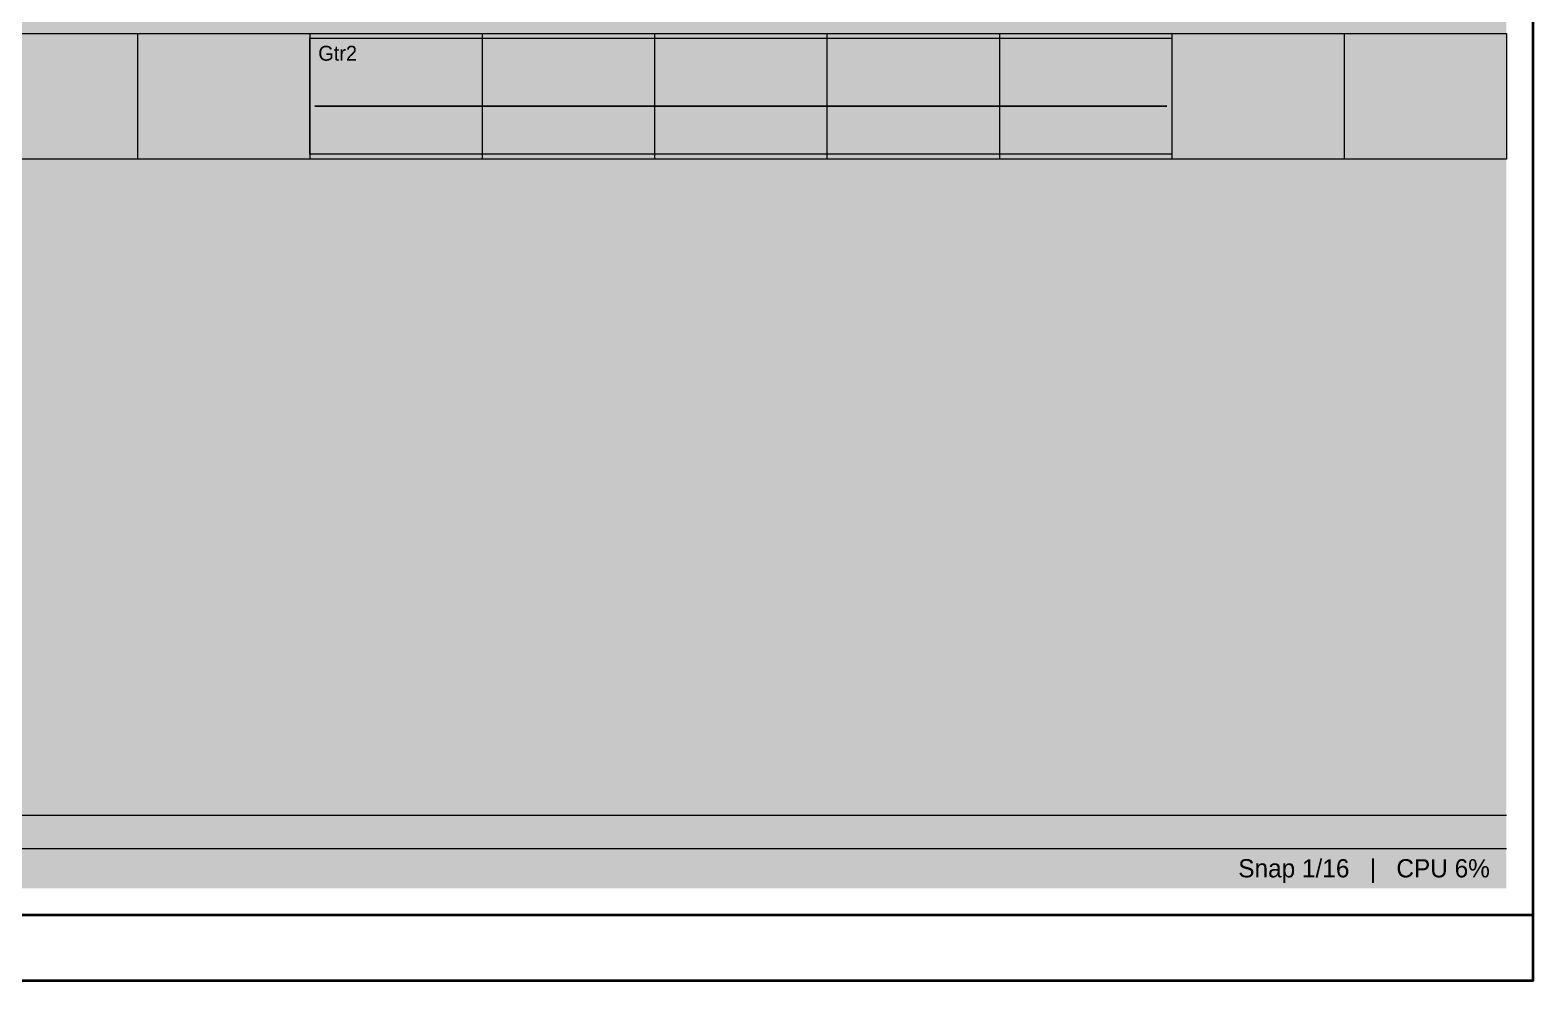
# Model space of a CAD drawing. Extents: x -16 to 3552, y -6016 to 16.
# Drawn here: x 2509 to 3416, y -1056 to -482 of the extents above; entities that cross this region are included whole.
import ezdxf
from ezdxf.enums import TextEntityAlignment as Align

# ---------------------------------------------------------------- set-up
doc = ezdxf.new("R2010")
doc.units = 0
for name, color, linetype, lineweight, true_color in [('FORGE-SHEET', 7, 'Continuous', 35, 0x9aa2a8), ('UI-CLIP', 7, 'Continuous', 13, 0x2d3135), ('UI-GHOST', 7, 'Continuous', 9, 0x555c62), ('UI-HAIRLINE', 7, 'Continuous', 9, 0x34383c)]:
    doc.layers.add(name, color=color, linetype=linetype, lineweight=lineweight, true_color=true_color)
for name, color, linetype, true_color in [('UI-PANEL-BG', 7, 'Continuous', 0x232629), ('UI-SHELL-BG', 7, 'Continuous', 0x1a1c1e), ('UI-TEXT', 7, 'Continuous', 0xd6d9dc), ('UI-TEXT-SEC', 7, 'Continuous', 0x8a9095), ('UI-WAVEFORM', 7, 'Continuous', 0x707b84)]:
    doc.layers.add(name, color=color, linetype=linetype, true_color=true_color)

msp = doc.modelspace()

# ---------------------------------------------------------------- hatches: boundary and pattern name
at = {"layer": 'UI-CLIP', "true_color": 0x222528}
h = msp.add_hatch(color=7, dxfattribs=at)
h.dxf.hatch_style = 1
h.paths.add_polyline_path([(1950, -484), (3400, -484), (3400, -560), (1950, -560)])
at = {"layer": 'UI-CLIP', "true_color": 0x3d5577}
h = msp.add_hatch(color=7, dxfattribs=at)
h.dxf.hatch_style = 1
h.paths.add_polyline_path([(2678, -487), (3198, -487), (3198, -557), (2678, -557)])
at = {"layer": 'UI-PANEL-BG'}
h = msp.add_hatch(color=256, dxfattribs=at)
h.dxf.hatch_style = 1
h.paths.add_polyline_path([(1800, -956), (3400, -956), (3400, -976), (1800, -976)])
h = msp.add_hatch(color=256, dxfattribs=at)
h.dxf.hatch_style = 1
h.paths.add_polyline_path([(1800, -976), (3400, -976), (3400, -1000), (1800, -1000)])
at = {"layer": 'UI-SHELL-BG'}
h = msp.add_hatch(color=256, dxfattribs=at)
h.dxf.hatch_style = 1
h.paths.add_polyline_path([(1800, -46), (3400, -46), (3400, -976), (1800, -976)])
at = {"layer": 'UI-WAVEFORM'}
h = msp.add_hatch(color=256, dxfattribs=at)
h.dxf.hatch_style = 1
h.paths.add_polyline_path([(2681, -519.81), (2684.01, -515.49), (2687.01, -512.6), (2690.02, -512.45), (2693.02, -512.35), (2696.03, -511.26), (2699.04, -511.27), (2702.04, -511.63), (2705.05, -511.69), (2708.05, -511.95), (2711.06, -512.54), (2714.06, -511.61), (2717.07, -510.49), (2720.08, -510.54), (2723.08, -510.77), (2726.09, -511.74), (2729.09, -512.05), (2732.1, -513.02), (2735.11, -512.14), (2738.11, -512.86), (2741.12, -513.33), (2744.12, -512.09), (2747.13, -513.06), (2750.13, -512.29), (2753.14, -512.83), (2756.15, -512.97), (2759.15, -513.48), (2762.16, -514.74), (2765.16, -514.56), (2768.17, -515.43), (2771.18, -515.78), (2774.18, -516.55), (2777.19, -517.2), (2780.19, -517.26), (2783.2, -517.91), (2786.2, -517.97), (2789.21, -517.72), (2792.22, -517.71), (2795.22, -518.43), (2798.23, -519.22), (2801.23, -519.65), (2804.24, -520.2), (2807.25, -520.59), (2810.25, -520.87), (2813.26, -521.25), (2816.26, -521.69), (2819.27, -521.82), (2822.27, -521.68), (2825.28, -521.4), (2828.29, -521.16), (2831.29, -520.72), (2834.3, -520.48), (2837.3, -519.76), (2840.31, -519.19), (2843.32, -518.7), (2846.32, -518.47), (2849.33, -517.52), (2852.33, -517.54), (2855.34, -517.59), (2858.35, -517.21), (2861.35, -516), (2864.36, -516.42), (2867.36, -515.43), (2870.37, -514.43), (2873.37, -513.89), (2876.38, -514.2), (2879.39, -514.23), (2882.39, -513.21), (2885.4, -512.89), (2888.4, -512.37), (2891.41, -513.42), (2894.42, -512.82), (2897.42, -512.09), (2900.43, -512.86), (2903.43, -513.23), (2906.44, -511.72), (2909.44, -511.59), (2912.45, -511.87), (2915.46, -511.75), (2918.46, -512.26), (2921.47, -512.5), (2924.47, -512.98), (2927.48, -512.38), (2930.49, -512.78), (2933.49, -510.9), (2936.5, -509.8), (2939.5, -510.27), (2942.51, -511.9), (2945.51, -511.35), (2948.52, -512.32), (2951.53, -512.26), (2954.53, -512.93), (2957.54, -512.35), (2960.54, -513.23), (2963.55, -513.21), (2966.56, -513.39), (2969.56, -513), (2972.57, -511.8), (2975.57, -512.16), (2978.58, -512), (2981.58, -512.2), (2984.59, -512.86), (2987.6, -514.3), (2990.6, -515.16), (2993.61, -515.57), (2996.61, -515.2), (2999.62, -515.5), (3002.63, -514.82), (3005.63, -515.85), (3008.64, -516.63), (3011.64, -516.47), (3014.65, -516.64), (3017.65, -517.59), (3020.66, -517.91), (3023.67, -518.16), (3026.67, -518.16), (3029.68, -518.43), (3032.68, -518.76), (3035.69, -519.36), (3038.7, -519.71), (3041.7, -520.31), (3044.71, -520.87), (3047.71, -521.37), (3050.72, -521.8), (3053.73, -521.8), (3056.73, -521.56), (3059.74, -521.09), (3062.74, -520.74), (3065.75, -520.5), (3068.75, -519.93), (3071.76, -519.23), (3074.77, -519.28), (3077.77, -518.38), (3080.78, -518.24), (3083.78, -518.34), (3086.79, -517.72), (3089.8, -516.84), (3092.8, -516.61), (3095.81, -516.65), (3098.81, -515.69), (3101.82, -516.17), (3104.82, -515.24), (3107.83, -515.18), (3110.84, -514.51), (3113.84, -514.23), (3116.85, -514.43), (3119.85, -514.57), (3122.86, -513.14), (3125.87, -513.12), (3128.87, -513.42), (3131.88, -512.72), (3134.88, -511.82), (3137.89, -513), (3140.89, -512.57), (3143.9, -513.08), (3146.91, -511.65), (3149.91, -512.8), (3152.92, -511.22), (3155.92, -511.12), (3158.93, -511.16), (3161.94, -511.1), (3164.94, -511.77), (3167.95, -511.62), (3170.95, -512.33), (3173.96, -512.18), (3176.96, -511.48), (3179.97, -511.12), (3182.98, -511.75), (3185.98, -511.34), (3188.99, -510.74), (3191.99, -510.55), (3195, -512.53), (3195, -543.47), (3191.99, -545.45), (3188.99, -545.26), (3185.98, -544.66), (3182.98, -544.25), (3179.97, -544.88), (3176.96, -544.52), (3173.96, -543.82), (3170.95, -543.67), (3167.95, -544.38), (3164.94, -544.23), (3161.94, -544.9), (3158.93, -544.84), (3155.92, -544.88), (3152.92, -544.78), (3149.91, -543.2), (3146.91, -544.35), (3143.9, -542.92), (3140.89, -543.43), (3137.89, -543), (3134.88, -544.18), (3131.88, -543.28), (3128.87, -542.58), (3125.87, -542.88), (3122.86, -542.86), (3119.85, -541.43), (3116.85, -541.57), (3113.84, -541.77), (3110.84, -541.49), (3107.83, -540.82), (3104.82, -540.76), (3101.82, -539.83), (3098.81, -540.31), (3095.81, -539.35), (3092.8, -539.39), (3089.8, -539.16), (3086.79, -538.28), (3083.78, -537.66), (3080.78, -537.76), (3077.77, -537.62), (3074.77, -536.72), (3071.76, -536.77), (3068.75, -536.07), (3065.75, -535.5), (3062.74, -535.26), (3059.74, -534.91), (3056.73, -534.44), (3053.73, -534.2), (3050.72, -534.2), (3047.71, -534.63), (3044.71, -535.13), (3041.7, -535.69), (3038.7, -536.29), (3035.69, -536.64), (3032.68, -537.24), (3029.68, -537.57), (3026.67, -537.84), (3023.67, -537.84), (3020.66, -538.09), (3017.65, -538.41), (3014.65, -539.36), (3011.64, -539.53), (3008.64, -539.37), (3005.63, -540.15), (3002.63, -541.18), (2999.62, -540.5), (2996.61, -540.8), (2993.61, -540.43), (2990.6, -540.84), (2987.6, -541.7), (2984.59, -543.14), (2981.58, -543.8), (2978.58, -544), (2975.57, -543.84), (2972.57, -544.2), (2969.56, -543), (2966.56, -542.61), (2963.55, -542.79), (2960.54, -542.77), (2957.54, -543.65), (2954.53, -543.07), (2951.53, -543.74), (2948.52, -543.68), (2945.51, -544.65), (2942.51, -544.1), (2939.5, -545.73), (2936.5, -546.2), (2933.49, -545.1), (2930.49, -543.22), (2927.48, -543.62), (2924.47, -543.02), (2921.47, -543.5), (2918.46, -543.74), (2915.46, -544.25), (2912.45, -544.13), (2909.44, -544.41), (2906.44, -544.28), (2903.43, -542.77), (2900.43, -543.14), (2897.42, -543.91), (2894.42, -543.18), (2891.41, -542.58), (2888.4, -543.63), (2885.4, -543.11), (2882.39, -542.79), (2879.39, -541.77), (2876.38, -541.8), (2873.37, -542.11), (2870.37, -541.57), (2867.36, -540.57), (2864.36, -539.58), (2861.35, -540), (2858.35, -538.79), (2855.34, -538.41), (2852.33, -538.46), (2849.33, -538.48), (2846.32, -537.53), (2843.32, -537.3), (2840.31, -536.81), (2837.3, -536.24), (2834.3, -535.52), (2831.29, -535.28), (2828.29, -534.84), (2825.28, -534.6), (2822.27, -534.32), (2819.27, -534.18), (2816.26, -534.31), (2813.26, -534.75), (2810.25, -535.13), (2807.25, -535.41), (2804.24, -535.8), (2801.23, -536.35), (2798.23, -536.78), (2795.22, -537.57), (2792.22, -538.29), (2789.21, -538.28), (2786.2, -538.03), (2783.2, -538.09), (2780.19, -538.74), (2777.19, -538.8), (2774.18, -539.45), (2771.18, -540.22), (2768.17, -540.57), (2765.16, -541.44), (2762.16, -541.26), (2759.15, -542.52), (2756.15, -543.03), (2753.14, -543.17), (2750.13, -543.71), (2747.13, -542.94), (2744.12, -543.91), (2741.12, -542.67), (2738.11, -543.14), (2735.11, -543.86), (2732.1, -542.98), (2729.09, -543.95), (2726.09, -544.26), (2723.08, -545.23), (2720.08, -545.46), (2717.07, -545.51), (2714.06, -544.39), (2711.06, -543.46), (2708.05, -544.05), (2705.05, -544.31), (2702.04, -544.37), (2699.04, -544.73), (2696.03, -544.74), (2693.02, -543.65), (2690.02, -543.55), (2687.01, -543.4), (2684.01, -540.51), (2681, -536.19)])

# ---------------------------------------------------------------- linework, layer by layer
at = {"layer": 'FORGE-SHEET'}
msp.add_line((1784, -1016), (3416, -1016), dxfattribs=at)
msp.add_lwpolyline([(1784, 16), (3416, 16), (3416, -1056), (1784, -1056)], close=True, dxfattribs=at)
at = {"layer": 'UI-GHOST'}
for p, q in [((2574, -484), (2574, -560)), ((2678, -484), (2678, -560)), ((2782, -484), (2782, -560)), ((2886, -484), (2886, -560)), ((2990, -484), (2990, -560)), ((3094, -484), (3094, -560)), ((3198, -484), (3198, -560)), ((3302, -484), (3302, -560))]:
    msp.add_line(p, q, dxfattribs=at)
at = {"layer": 'UI-HAIRLINE'}
for p, q in [((1800, -956), (3400, -956)), ((1800, -976), (3400, -976))]:
    msp.add_line(p, q, dxfattribs=at)
at = {"layer": 'UI-HAIRLINE', "true_color": 0x141618}
msp.add_lwpolyline([(1950, -484), (3400, -484), (3400, -560), (1950, -560)], close=True, dxfattribs=at)
at = {"layer": 'UI-HAIRLINE', "true_color": 0x101010}
msp.add_lwpolyline([(2678, -487), (3198, -487), (3198, -557), (2678, -557)], close=True, dxfattribs=at)
at = {"layer": 'UI-WAVEFORM'}
msp.add_line((2681, -528), (3195, -528), dxfattribs=at)

# ---------------------------------------------------------------- texts
at = {"layer": 'UI-TEXT'}
msp.add_text('Gtr2', height=9, dxfattribs=at).set_placement((2683, -496), align=Align.MIDDLE_LEFT)
at = {"layer": 'UI-TEXT-SEC'}
msp.add_text('Snap 1/16   |   CPU 6%', height=11, dxfattribs=at).set_placement((3390, -988), align=Align.MIDDLE_RIGHT)

doc.saveas('drawing.dxf')
